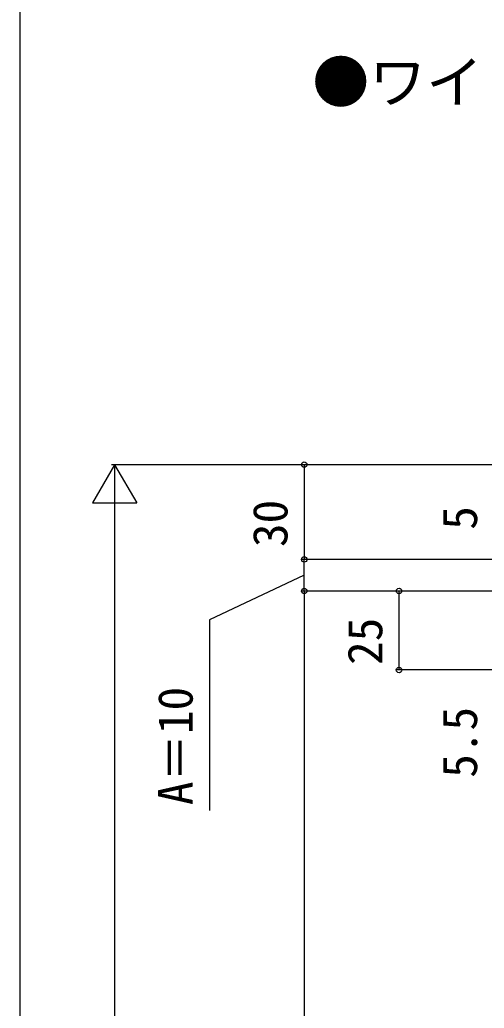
# Model space of a CAD drawing. Units: millimetres, scale not verified. Extents: x -875 to 875, y -1299 to 1293.
# Drawn here: x -875 to -728.1, y -321.4 to -8.4 of the extents above; entities that cross this region are included whole.
import ezdxf
from ezdxf.enums import TextEntityAlignment as Align

# ---------------------------------------------------------------- set-up
doc = ezdxf.new("R2010")
doc.units = ezdxf.units.MM
doc.header["$LTSCALE"] = 8
for name, color, linetype in [('0-1_USER1', 3, 'Continuous'), ('0-5_YKK_D', 6, 'Continuous'), ('0-6_YKK_ZWAK', 7, 'Continuous')]:
    doc.layers.add(name, color=color, linetype=linetype)
doc.styles.add('ＭＳ ゴシック', font='')
doc.styles.get('ＭＳ ゴシック').set_extended_font_data('MS Gothic')

msp = doc.modelspace()

# ---------------------------------------------------------------- linework, layer by layer
at = {"layer": '0-5_YKK_D'}
for p, q in [((-845, -149.299), (-852, -161.424)), ((-696, -149.299), (-846, -149.299)), ((-845, -149.299), (-838, -161.424)), ((-845, -149.299), (-845, -173.548)), ((-696, -149.299), (-786, -149.299)), ((-785, -149.299), (-785, -179.3)), ((-852, -161.424), (-838, -161.424)), ((-845, -163.299), (-845, -985.3)), ((-696, -179.3), (-786, -179.3)), ((-696, -179.3), (-786, -179.3)), ((-785, -189.3), (-785, -179.3)), ((-677.2, -189.3), (-786, -189.3)), ((-677.2, -189.3), (-786, -189.3)), ((-785, -189.3), (-785, -989.3)), ((-677.2, -189.3), (-756, -189.3)), ((-755, -214.3), (-755, -189.3)), ((-677.2, -214.3), (-756, -214.3))]:
    msp.add_line(p, q, dxfattribs=at)
msp.add_lwpolyline([(-785, -184.3), (-815, -198.415), (-815, -258.835)], dxfattribs=at)
for centre in [(-785, -149.299), (-785, -179.3), (-785, -179.3), (-785, -189.3), (-785, -189.3), (-755, -189.3), (-755, -214.3)]:
    msp.add_circle(centre, 0.875, dxfattribs=at)
at = {"layer": '0-6_YKK_ZWAK'}
msp.add_line((-875, 1250.7), (-875, -1299.3), dxfattribs=at)

# ---------------------------------------------------------------- texts
at = {"layer": '0-1_USER1', "style": 'ＭＳ ゴシック'}
msp.add_text('●ワイド手すり 内勾配笠木', height=13.2, dxfattribs=at).set_placement((-782.455, -38.675), align=Align.BOTTOM_LEFT)
at = {"layer": '0-5_YKK_D', "style": 'ＭＳ ゴシック'}
for s, p in [('30', (-787, -175.379)), ('5', (-727, -169.908)), ('25', (-757, -212.709)), ('A＝10', (-817, -257.091)), ('5.5', (-727, -248.442))]:
    msp.add_text(s, height=11, rotation=90, dxfattribs=at).set_placement(p, align=Align.BOTTOM_LEFT)

doc.saveas('drawing.dxf')
